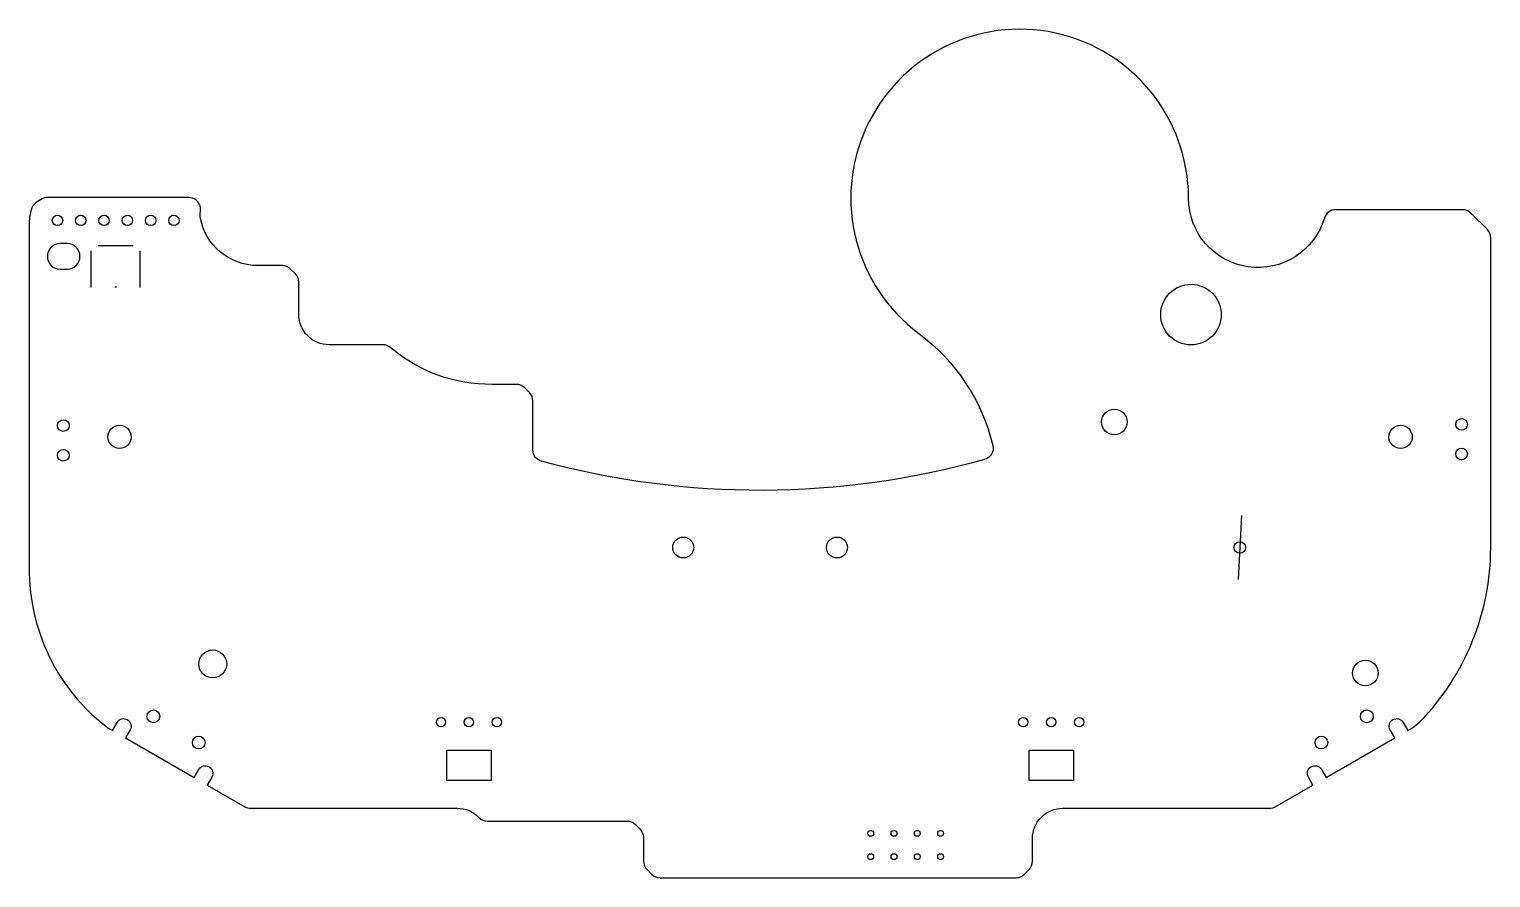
# Model space of a CAD drawing. Header units: millimetres. Extents: x -63 to 63, y -37 to 36.
import ezdxf

# ---------------------------------------------------------------- set-up
doc = ezdxf.new("R2010")
doc.units = ezdxf.units.MM
doc.layers.get('0').update_dxf_attribs({"linetype": 'CONTINUOUS'})

msp = doc.modelspace()

# ---------------------------------------------------------------- linework, layer by layer
for p, q in [((-57.43, 13.89), (-57.43, 17.04)), ((-56.83, 17.49), (-53.83, 17.49)), ((-53.23, 13.89), (-53.23, 17.04)), ((-55.4, 13.94), (-55.25, 13.94)), ((41.34, -5.71), (41.05, -11.2))]:
    msp.add_line(p, q)
for points in [[(55.22, -23.47), (55.62, -24.16), (56.01, -23.94), (56.65, -23.43, 0.195368), (62.74, -8.44), (62.74, 1.11), (62.74, 17.08), (62.74, 18.14, 0.199032), (62.45, 18.85), (61.04, 20.26, 0.20031), (60.33, 20.56), (59.34, 20.56), (50.04, 20.56), (49.42, 20.56, 0.329437), (48.46, 19.84, -0.86397), (36.79, 21.56, 1.620807), (13.63, 9.93, -0.174851), (19.99, 0.31, -0.400797), (19.28, -0.89, -0.135554), (-18.76, -1.04, -0.341275), (-19.51, -0.07), (-19.51, 4.14, 0.198913), (-19.8, 4.85), (-20.21, 5.26, 0.198913), (-20.92, 5.56), (-23.01, 5.56, -0.182548), (-31.74, 8.72, 0.175819), (-32.38, 8.96), (-37.01, 8.96, -0.414214), (-39.61, 11.56), (-39.61, 14.34, 0.198913), (-39.9, 15.05), (-40.31, 15.46, 0.198913), (-41.02, 15.76), (-43.14, 15.76, -0.365978), (-48.07, 19.92), (-48.06, 20.76, 0.365978), (-49.05, 21.6), (-61.33, 21.6, 0.143435), (-62.45, 20.89, 0.107636), (-62.76, 19.34), (-62.76, -10.44, 0.221116), (-56.65, -23.43), (-56.01, -23.94), (-55.62, -24.16), (-55.22, -23.47, -0.999999), (-54.1, -24.12), (-54.5, -24.81), (-48.6, -28.2), (-48.2, -27.51, -1), (-47.08, -28.16), (-47.47, -28.85), (-44.24, -30.71, 0.131204), (-43.74, -30.84), (-26.01, -30.84, -0.203377), (-24.14, -31.64, 0.203381), (-23.42, -31.94), (-11.42, -31.94, -0.198912), (-10.71, -32.23), (-10.3, -32.65, -0.198912), (-10.01, -33.36), (-10.01, -35.4, 0.198913), (-9.71, -36.11), (-9.3, -36.52, 0.198912), (-8.59, -36.81), (21.98, -36.81, 0.198913), (22.69, -36.52), (23.1, -36.11, 0.198913), (23.39, -35.4), (23.39, -33.44, -0.415811), (26.01, -30.84), (43.74, -30.84, 0.131204), (44.24, -30.71), (47.47, -28.85), (47.08, -28.16, -1), (48.2, -27.51), (48.6, -28.2), (54.5, -24.81), (54.1, -24.12, -0.999999)], [(-60.1, 17.65, 1), (-60.1, 15.45), (-59.5, 15.45, 1), (-59.5, 17.65)]]:
    msp.add_lwpolyline(points, format="xyb", close=True)
for points in [[(-26.9, -28.45), (-26.9, -25.85), (-23.1, -25.85), (-23.1, -28.45)], [(23.1, -28.45), (23.1, -25.85), (26.9, -25.85), (26.9, -28.45)]]:
    msp.add_lwpolyline(points, close=True)
for centre, radius in [((-60.33, 19.64), 0.45), ((-60.33, 19.64), 0.45), ((-58.33, 19.64), 0.45), ((-58.33, 19.64), 0.45), ((-56.33, 19.64), 0.45), ((-56.33, 19.64), 0.45), ((-54.33, 19.64), 0.45), ((-54.33, 19.64), 0.45), ((-52.33, 19.64), 0.45), ((-52.33, 19.64), 0.45), ((-50.33, 19.64), 0.45), ((-50.33, 19.64), 0.45), ((37, 11.55), 2.6), ((-59.83, 2.02), 0.5), ((30.42, 2.33), 1.1), ((60.24, 2.12), 0.5), ((-55, 1.05), 1), ((55, 1.05), 1), ((60.24, -0.42), 0.5), ((-59.83, -0.53), 0.5), ((-6.6, -8.45), 0.9), ((6.6, -8.45), 0.9), ((41.19, -8.45), 0.5), ((-47, -18.45), 1.2), ((51.98, -19.23), 1.1), ((-52.1, -22.95), 0.55), ((52.1, -22.95), 0.55), ((-27.4, -23.45), 0.4), ((-25, -23.45), 0.4), ((-22.6, -23.45), 0.4), ((22.6, -23.45), 0.4), ((25, -23.45), 0.4), ((27.4, -23.45), 0.4), ((-48.2, -25.2), 0.55), ((48.2, -25.2), 0.55), ((9.5, -33), 0.25), ((11.5, -33), 0.25), ((13.5, -33), 0.25), ((15.5, -33), 0.25), ((9.5, -35), 0.25), ((11.5, -35), 0.25), ((13.5, -35), 0.25), ((15.5, -35), 0.25)]:
    msp.add_circle(centre, radius)

doc.saveas('drawing.dxf')
